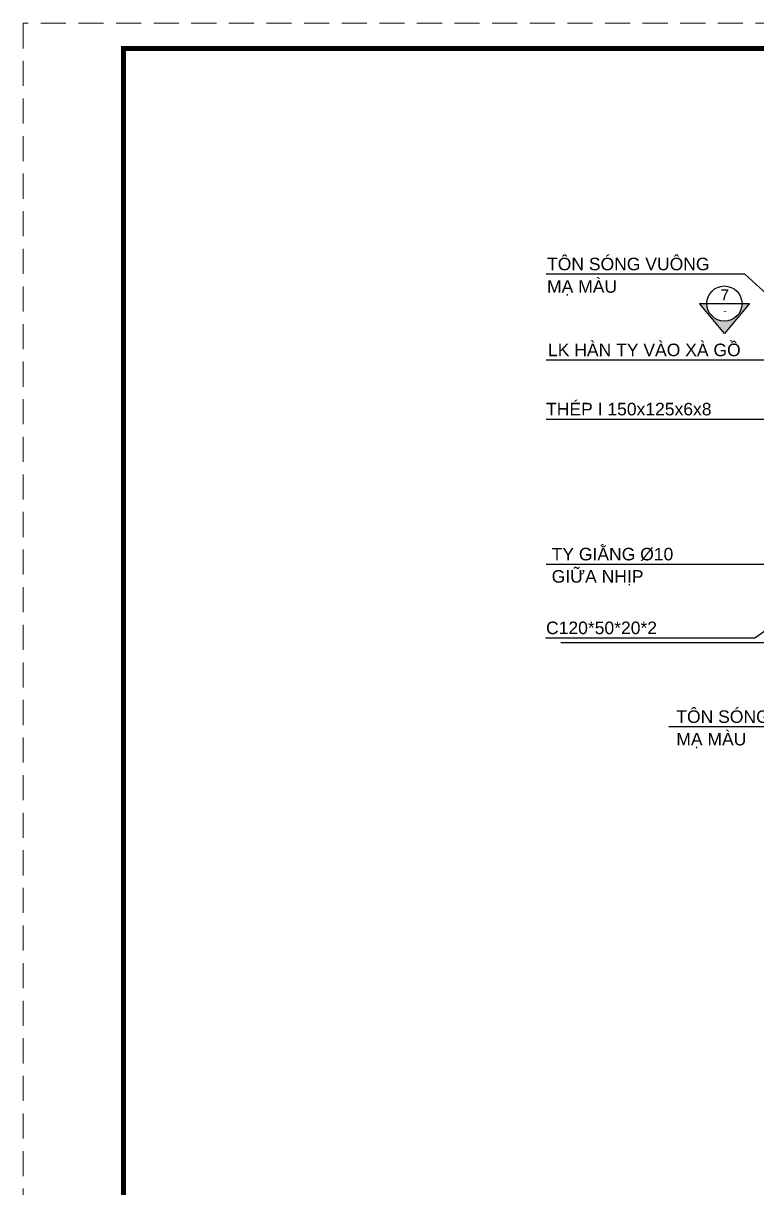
# Model space of a CAD drawing. Header units: inches. Extents: x 651127 to 1529722, y 768575 to 1021311.
# Drawn here: x 1180221 to 1194846, y 804744 to 827975 of the extents above; entities that cross this region are included whole.
import ezdxf
from ezdxf.enums import TextEntityAlignment as Align

# ---------------------------------------------------------------- set-up
doc = ezdxf.new("R2010")
doc.units = ezdxf.units.IN
doc.header["$LTSCALE"] = 1000
doc.header["$MEASUREMENT"] = 0
doc.linetypes.add('CENTER2', pattern=[1.125, 0.75, -0.125, 0.125, -0.125])
doc.linetypes.add('HIDDEN', pattern=[0.375, 0.25, -0.125])
doc.layers.get('DEFPOINTS').update_dxf_attribs({"color": 8, "lineweight": 9})
for name, color, linetype in [('DWGshare.com_1', 7, 'Continuous'), ('DWGshare.com_10', 7, 'Continuous'), ('DWGshare.com_16', 2, 'Continuous'), ('DWGshare.com_19', 136, 'Continuous'), ('DWGshare.com_4', 8, 'CENTER2')]:
    doc.layers.add(name, color=color, linetype=linetype)
doc.styles.add('DWGshare.com_11', font='VNI-HelveB.TTF')
doc.styles.add('DWGshare.com_14', font='romans.shx', dxfattribs={"width": 0.8})
doc.styles.add('DWGshare.com_6', font='VHELVEN.TTF')
doc.dimstyles.new('DWGshare.com_12', dxfattribs={"dimscale": 100, "dimtxt": 2, "dimasz": 1.5, "dimexe": 1.5, "dimexo": 1.5, "dimgap": 1, "dimtad": 1, "dimdec": 0, "dimlfac": 0.2, "dimzin": 0, "dimdsep": 46, "dimtxsty": 'DWGshare.com_14', "dimblk": 'DWGshare.com_1', "dimcen": 3, "dimdle": 1.5, "dimclrd": 256, "dimclre": 256, "dimclrt": 7, "dimadec": 0, "dimazin": 0, "dimtfac": 1, "dimtdec": 0, "dimtix": 1, "dimtmove": 2, "dimatfit": 3, "dimfxl": 1, "dimtolj": 1, "dimtzin": 0, "dimarcsym": 0})

# ---------------------------------------------------------------- blocks, each defined once
blk = doc.blocks.new('DWGshare.com_1')
at = {"color": 0, "linetype": 'ByBlock', "const_width": 0.3}
blk.add_lwpolyline([(-0.5, -0.5), (0.5, 0.5)], dxfattribs=at)

msp = doc.modelspace()

# ---------------------------------------------------------------- hatches: boundary and pattern name
at = {"layer": 'DWGshare.com_16'}
msp.add_hatch(color=31, dxfattribs=at).paths.add_polyline_path([(1194202.6, 821783.7), (1194702.6, 822383.7), (1194552.6, 822383.7, -0.4142136), (1194202.6, 822033.7, -0.4142136), (1193852.6, 822383.7), (1193702.6, 822383.7)])

# ---------------------------------------------------------------- linework, layer by layer
at = {"layer": 'DEFPOINTS', "linetype": 'HIDDEN', "ltscale": 2}
msp.add_lwpolyline([(1180221.5, 768574.8), (1264321.5, 768574.8), (1264321.5, 827974.8), (1180221.5, 827974.8)], close=True, dxfattribs=at)
at = {"layer": 'DWGshare.com_1', "const_width": 100}
msp.add_lwpolyline([(1182221.5, 769074.8), (1263821.5, 769074.8), (1263821.5, 827474.8), (1182221.5, 827474.8)], close=True, dxfattribs=at)
at = {"layer": 'DWGshare.com_16', "color": 31}
msp.add_line((1193852.6, 822383.7), (1194552.6, 822383.7), dxfattribs=at)
msp.add_lwpolyline([(1194552.6, 822383.7), (1194702.6, 822383.7), (1194202.6, 821783.7), (1194202.6, 821783.7), (1193702.6, 822383.7), (1193852.6, 822383.7)], dxfattribs=at)
msp.add_circle((1194202.6, 822383.7), 350, dxfattribs=at)
at = {"layer": 'DWGshare.com_4', "ltscale": 1000}
msp.add_line((1190940.1, 815618.9), (1210754.9, 815618.9), dxfattribs=at)

# ---------------------------------------------------------------- texts
at = {"layer": 'DWGshare.com_10', "style": 'DWGshare.com_6'}
for s, p in [('TOÂN SOÙNG VUOÂNG', (1190665, 823047.9)), ('MAÏ MAØU', (1190665, 822598.9)), ('LK HAØN TY VAØO XAØ GOÀ', (1190684, 821333.5)), ('THEÙP I 150x125x6x8', (1190645.3, 820152.8)), ('TY GIAÈNG Þ10', (1190756.7, 817259.6)), ('GIÖÕA NHÒP', (1190756.7, 816814.9)), ('C120*50*20*2', (1190644.5, 815788.3)), ('TOÂN SOÙNG VUOÂNG', (1193242.4, 814017.1)), ('MAÏ MAØU', (1193242.4, 813568.1))]:
    msp.add_text(s, height=250, dxfattribs=at).set_placement(p)
at = {"layer": 'DWGshare.com_16', "color": 31, "style": 'DWGshare.com_11'}
msp.add_text('7', height=220, dxfattribs=at).set_placement((1194210.1, 822557.3), align=Align.MIDDLE_CENTER)
msp.add_text('-', height=150, dxfattribs=at).set_placement((1194211.2, 822319.2), align=Align.TOP_CENTER)

# ---------------------------------------------------------------- leaders
at = {"layer": 'DWGshare.com_19'}
for points in [[(1195266.5, 822370.9), (1194611.9, 822967.9), (1190644.5, 822967.9)], [(1196136.6, 822064.6), (1195374.6, 821253.6), (1190644.5, 821253.6)], [(1198149.3, 819424.2), (1197370.6, 820072.9), (1190644.5, 820072.9)], [(1196086.6, 817949.5), (1195374.6, 817179.7), (1190644.5, 817179.7)], [(1195436.6, 816149.9), (1194811.6, 815708.4), (1190635.5, 815708.4)], [(1197652.9, 814832.7), (1196998.3, 813937.2), (1193094.5, 813937.2)]]:
    msp.add_leader(points, dimstyle='DWGshare.com_12', override={"dimtad": 0}, dxfattribs=at)

doc.saveas('drawing.dxf')
